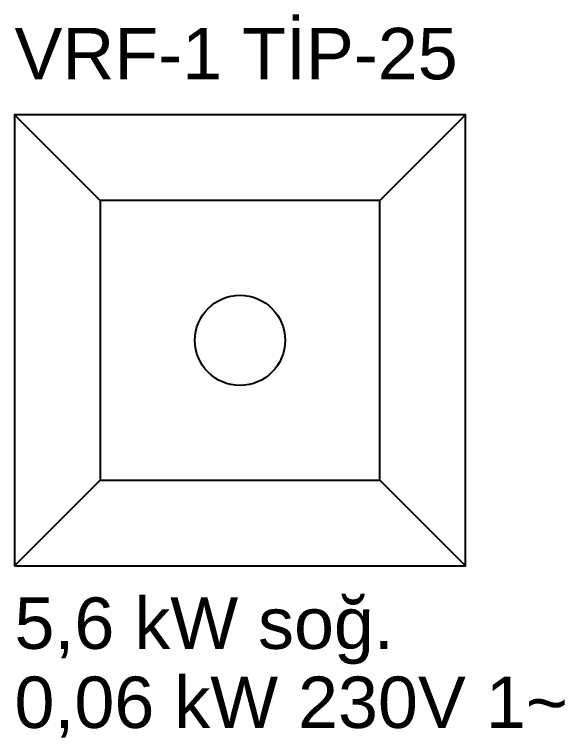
# Model space of a CAD drawing. Header units: inches. Extents: x 21 to 32698, y 13 to 3712.
# Drawn here: x 4195.5 to 4265, y 1267.8 to 1359.2 of the extents above; entities that cross this region are included whole.
import ezdxf

# ---------------------------------------------------------------- set-up
doc = ezdxf.new("R2010")
doc.units = ezdxf.units.IN
doc.header["$MEASUREMENT"] = 0
for name, color, linetype in [('MEK-ELK-ETIKET', 7, 'Continuous'), ('MEK-ELK-GUC', 6, 'Continuous'), ('MEK-ELK-VRF-IC', 4, 'Continuous')]:
    doc.layers.add(name, color=color, linetype=linetype)
doc.styles.add('MEK_ELK', font='arial.ttf')

# ---------------------------------------------------------------- blocks, each defined once
blk = doc.blocks.new('MEK_VRF_KASET_570')
for p, q in [((-28.5, 28.5), (-17.67, 17.67)), ((28.5, 28.5), (17.67, 17.67)), ((-28.5, -28.5), (-17.67, -17.67)), ((28.5, -28.5), (17.67, -17.67))]:
    blk.add_line(p, q)
for points in [[(-28.5, -28.5), (28.5, -28.5), (28.5, 28.5), (-28.5, 28.5)], [(-17.67, -17.67), (17.67, -17.67), (17.67, 17.67), (-17.67, 17.67)]]:
    blk.add_lwpolyline(points, close=True)
blk.add_circle((0, 0), 5.7)

msp = doc.modelspace()

# ---------------------------------------------------------------- block references
at = {"layer": 'MEK-ELK-VRF-IC'}
msp.add_blockref('MEK_VRF_KASET_570', (4224, 1318), dxfattribs=at)

# ---------------------------------------------------------------- texts
at = {"layer": 'MEK-ELK-ETIKET', "style": 'MEK_ELK'}
for s, p in [('VRF-1 TİP-25', (4195.5, 1351)), ('5,6 kW soğ.', (4195.5, 1279))]:
    msp.add_text(s, height=6.5, dxfattribs=at).set_placement(p)
at = {"layer": 'MEK-ELK-GUC', "style": 'MEK_ELK'}
msp.add_text('0,06 kW 230V 1~', height=6.5, dxfattribs=at).set_placement((4195.5, 1269))

doc.saveas('drawing.dxf')
